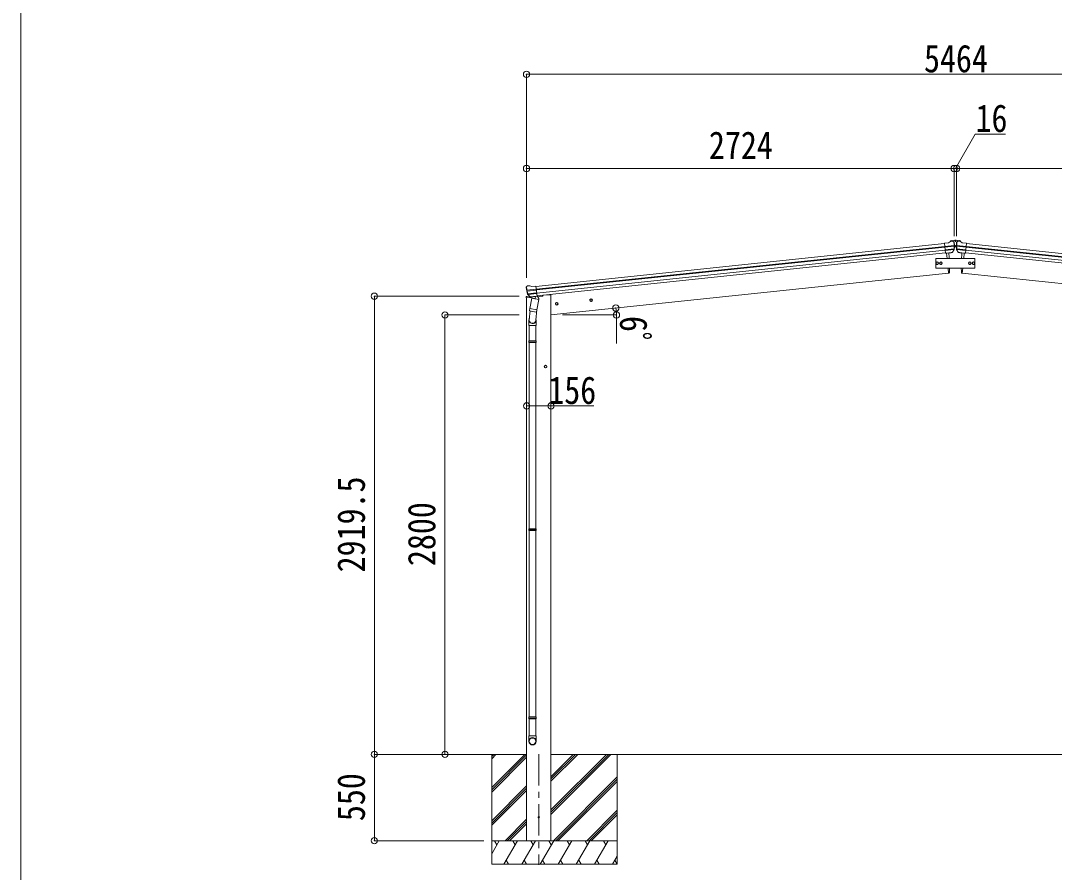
# Model space of a CAD drawing. Units: millimetres, scale not verified. Extents: x -11243 to 11243, y -7760 to 7760.
# Drawn here: x -11243 to -4658, y -4759 to 667 of the extents above; entities that cross this region are included whole.
import ezdxf
from ezdxf.enums import TextEntityAlignment as Align

# ---------------------------------------------------------------- set-up
doc = ezdxf.new("R2010")
doc.units = ezdxf.units.MM
doc.header["$LTSCALE"] = 40
doc.header["$PDMODE"] = 32
doc.header["$PDSIZE"] = 40
doc.linetypes.add('CHAIN1', pattern=[8, 5, -1, 1, -1])
for name, color, linetype, lineweight in [('0-0_0', 7, 'Continuous', 9), ('0-1_本体', 5, 'CHAIN1', 9), ('0-3_ELV2', 4, 'Continuous', 9), ('0-6_OTH_LINE', 6, 'Continuous', 9), ('0-9_OUTLINE', 7, 'Continuous', 9), ('F-0_240', 7, 'Continuous', 9)]:
    doc.layers.add(name, color=color, linetype=linetype, lineweight=lineweight)
doc.styles.add('ＭＳ ゴシック', font='')
doc.styles.get('ＭＳ ゴシック').set_extended_font_data('MS Gothic')

msp = doc.modelspace()

# ---------------------------------------------------------------- linework, layer by layer
at = {"layer": '0-0_0'}
for p, q in [((-8424.83, -4008.16), (-8020.15, -4008.16)), ((-8242.4, -4008.16), (-8242.4, -4708.15)), ((-8242.4, -4219.38), (-8031.17, -4008.16)), ((-8242.4, -4035.54), (-8215.02, -4008.16)), ((-8242.4, -4021.39), (-8229.16, -4008.16)), ((-8242.4, -4233.53), (-8020.15, -4011.28)), ((-2712.55, -4008.16), (-7864.65, -4008.16)), ((-7864.65, -4390.42), (-7482.39, -4008.16)), ((-7864.65, -4362.13), (-7510.67, -4008.16)), ((-7864.65, -4376.27), (-7496.53, -4008.16)), ((-7864.65, -4178.29), (-7694.52, -4008.16)), ((-7864.65, -4164.14), (-7708.66, -4008.16)), ((-7864.65, -4150), (-7722.8, -4008.16)), ((-7442.4, -4008.16), (-7442.4, -4708.15)), ((-8242.4, -4247.67), (-8020.15, -4025.42)), ((-8242.4, -4431.51), (-8020.15, -4209.27)), ((-7848.54, -4558.16), (-7442.4, -4152.02)), ((-7834.4, -4558.16), (-7442.4, -4166.16)), ((-7820.26, -4558.16), (-7442.4, -4180.3)), ((-8242.4, -4445.66), (-8020.15, -4223.41)), ((-8242.4, -4459.8), (-8020.15, -4237.55)), ((-7636.41, -4558.16), (-7442.4, -4364.15)), ((-7622.27, -4558.16), (-7442.4, -4378.29)), ((-7608.12, -4558.16), (-7442.4, -4392.43)), ((-8156.91, -4558.16), (-8020.15, -4421.4)), ((-8142.77, -4558.16), (-8020.15, -4435.54)), ((-8128.62, -4558.16), (-8020.15, -4449.68)), ((-8242.4, -4641.99), (-8194, -4558.15)), ((-7442.4, -4558.16), (-8242.4, -4558.16)), ((-8209, -4584.14), (-8224, -4558.15)), ((-8165.13, -4708.15), (-8078.53, -4558.15)), ((-8093.53, -4584.14), (-8108.53, -4558.16)), ((-8049.66, -4708.15), (-7963.06, -4558.16)), ((-7978.06, -4584.14), (-7993.06, -4558.15)), ((-7934.19, -4708.15), (-7847.59, -4558.16)), ((-7862.59, -4584.14), (-7877.59, -4558.15)), ((-7818.72, -4708.15), (-7732.12, -4558.16)), ((-7747.12, -4584.14), (-7762.12, -4558.15)), ((-7703.25, -4708.15), (-7616.65, -4558.16)), ((-7646.65, -4558.16), (-7631.65, -4584.14)), ((-7587.78, -4708.15), (-7501.18, -4558.16)), ((-7516.18, -4584.14), (-7531.18, -4558.15)), ((-7472.31, -4708.15), (-7442.4, -4656.34)), ((-8242.4, -4708.15), (-7442.4, -4708.15)), ((-8150.13, -4682.18), (-8135.14, -4708.15)), ((-8034.66, -4682.17), (-8019.66, -4708.15)), ((-7919.19, -4682.18), (-7904.19, -4708.15)), ((-7803.72, -4682.18), (-7788.72, -4708.15)), ((-7688.25, -4682.18), (-7673.26, -4708.15)), ((-7572.78, -4682.18), (-7557.78, -4708.15)), ((-7457.31, -4682.18), (-7442.4, -4708.01))]:
    msp.add_line(p, q, dxfattribs=at)
at = {"layer": '0-1_本体'}
msp.add_line((-7942.4, -4005.66), (-7942.4, -4710.65), dxfattribs=at)
at = {"layer": '0-3_ELV2'}
for p, q in [((-7960.24, -1026.15), (-5358.49, -752.7)), ((-7958.26, -1045.05), (-5356.51, -771.59)), ((-7957.83, -1049.23), (-5356.07, -775.77)), ((-5332.18, -747.92), (-5358.7, -750.71)), ((-5351.92, -815.26), (-5358.7, -750.71)), ((-5356.54, -771.24), (-5296.81, -764.96)), ((-5296.33, -770.83), (-5355.93, -777.09)), ((-5297.16, -787.58), (-5354.2, -793.57)), ((-5332.18, -747.92), (-5320.58, -740.95)), ((-5319.35, -740.54), (-5305.86, -739.12)), ((-5292.56, -732.58), (-5316.7, -734.69)), ((-5302.2, -740.21), (-5302.2, -740.2)), ((-5302.2, -740.21), (-5297.02, -744.4)), ((-5295.63, -748.1), (-5295.94, -746.25)), ((-5294.58, -774.08), (-5282.54, -774.08)), ((-5292.56, -732.58), (-5284.56, -732.58)), ((-5287.3, -737.3), (-5286.46, -737.3)), ((-5287.3, -770), (-5286.46, -770)), ((-5284.56, -732.58), (-5260.42, -734.69)), ((-5281.49, -748.1), (-5281.18, -746.25)), ((-5280.79, -770.83), (-5221.19, -777.09)), ((-5220.57, -771.24), (-5280.31, -764.96)), ((-5274.92, -740.21), (-5280.1, -744.4)), ((-5279.96, -787.58), (-5222.92, -793.57)), ((-5274.92, -740.21), (-5274.92, -740.2)), ((-5257.77, -740.54), (-5271.26, -739.12)), ((-5257.06, -740.52), (-5260.42, -734.69)), ((-5257.06, -740.7), (-5257.06, -740.52)), ((-5244.94, -747.92), (-5256.54, -740.95)), ((-5244.94, -747.92), (-5218.42, -750.71)), ((-5225.2, -815.26), (-5218.42, -750.71)), ((-2619.38, -1049.23), (-5221.14, -775.77)), ((-2618.95, -1045.05), (-5220.7, -771.59)), ((-2616.96, -1026.15), (-5218.71, -752.7)), ((-7955.73, -1069.08), (-5353.98, -795.63)), ((-5352.22, -812.37), (-7953.97, -1085.82)), ((-5298.55, -792.24), (-5353.73, -798.04)), ((-5308.56, -810.47), (-5351.94, -815.03)), ((-5351.92, -815.26), (-5341.97, -814.21)), ((-5345.03, -814.54), (-5341.37, -849.37)), ((-5341.97, -814.21), (-5341.7, -814.28)), ((-5341.7, -814.28), (-5316.37, -811.61)), ((-5316.37, -811.61), (-5316.11, -811.5)), ((-5316.11, -811.5), (-5308.42, -810.69)), ((-5307.11, -808.82), (-5297.66, -790.52)), ((-5306.06, -809.25), (-5295.94, -790.99)), ((-5271.06, -809.25), (-5281.18, -790.99)), ((-5270.01, -808.82), (-5279.46, -790.52)), ((-5278.57, -792.24), (-5223.39, -798.04)), ((-5261, -811.5), (-5268.7, -810.69)), ((-5268.55, -810.47), (-5225.18, -815.03)), ((-5260.75, -811.61), (-5261, -811.5)), ((-5235.42, -814.28), (-5260.75, -811.61)), ((-5232.17, -814.54), (-5235.83, -849.37)), ((-5235.15, -814.21), (-5235.42, -814.28)), ((-5225.2, -815.26), (-5235.15, -814.21)), ((-5224.98, -812.37), (-2623.23, -1085.82)), ((-2621.47, -1069.08), (-5223.22, -795.63)), ((-5335.07, -909.37), (-5331.65, -941.93)), ((-5242.14, -909.37), (-5245.56, -941.93)), ((-5331.65, -941.93), (-7865.15, -1208.21)), ((-5331.65, -941.93), (-5329.59, -941.64)), ((-5245.56, -941.93), (-5247.61, -941.64)), ((-5245.56, -941.93), (-2712.05, -1208.21)), ((-8022.69, -1034.72), (-8022.77, -1032.85)), ((-8021.4, -1029.96), (-8022.1, -1030.82)), ((-8017.9, -1025.64), (-8021.4, -1029.96)), ((-7958.29, -1044.69), (-8018.03, -1050.97)), ((-8017.9, -1025.64), (-8017.9, -1025.64)), ((-8017.28, -1056.81), (-7957.68, -1050.54)), ((-8014.54, -1023.81), (-8014.54, -1023.81)), ((-7986.97, -1026.95), (-7960.45, -1024.16)), ((-7953.67, -1088.71), (-7960.45, -1024.16)), ((-8022.4, -1093.31), (-8023.3, -1100.15)), ((-8023.3, -1100.15), (-7989.57, -1096.6)), ((-8020.15, -4558.16), (-8020.15, -1099.82)), ((-8002.89, -1088.95), (-8019.74, -1090.72)), ((-7999.77, -1092.37), (-8013.47, -1076.61)), ((-8012.98, -1073.02), (-7955.95, -1067.03)), ((-7998.83, -1091.73), (-8011.88, -1075.79)), ((-8010.65, -1077.29), (-7955.48, -1071.49)), ((-7989.47, -1092.48), (-7997.16, -1093.29)), ((-7997.07, -1093.05), (-7953.69, -1088.49)), ((-7996.32, -1093.29), (-7994.75, -1093.12)), ((-7994.75, -1093.12), (-7957.21, -1089.18)), ((-7989.2, -1092.54), (-7989.47, -1092.48)), ((-7963.86, -1089.88), (-7989.2, -1092.54)), ((-7963.61, -1089.76), (-7963.86, -1089.88)), ((-7953.67, -1088.71), (-7963.61, -1089.76)), ((-7957.21, -1089.18), (-7955.65, -1089.01)), ((-7949.55, -1092.4), (-7920.28, -1089.32)), ((-7915.42, -1081.77), (-7915.85, -1085)), ((-7610.42, -1106.52), (-7616.5, -1110.93)), ((-7616.5, -1110.93), (-7615.71, -1118.4)), ((-7615.71, -1118.4), (-7608.85, -1121.45)), ((-7603.57, -1109.57), (-7610.42, -1106.52)), ((-7829.22, -1129.52), (-7835.29, -1133.93)), ((-7835.29, -1133.93), (-7834.51, -1141.39)), ((-7834.51, -1141.39), (-7827.65, -1144.44)), ((-7822.36, -1132.57), (-7829.22, -1129.52)), ((-7898.65, -1530.2), (-7905.15, -1533.95)), ((-7905.15, -1533.95), (-7905.15, -1541.46)), ((-7905.15, -1541.46), (-7898.65, -1545.21)), ((-7892.15, -1533.95), (-7898.65, -1530.2))]:
    msp.add_line(p, q, dxfattribs=at)
for points in [[(-5320.06, -740.7), (-5320.06, -740.52), (-5316.7, -734.69)], [(-5289.82, -736.46), (-5290.66, -736.46), (-5290.66, -737.3), (-5289.82, -737.3)], [(-5289.82, -769.16), (-5290.66, -769.16), (-5290.66, -770), (-5289.82, -770)], [(-5288.14, -735.62), (-5288.14, -734.78), (-5288.98, -734.78), (-5288.98, -735.62)], [(-5288.98, -738.14), (-5288.98, -738.98), (-5288.14, -738.98), (-5288.14, -738.14)], [(-5288.14, -768.32), (-5288.14, -767.48), (-5288.98, -767.48), (-5288.98, -768.32)], [(-5288.98, -770.84), (-5288.98, -771.68), (-5288.14, -771.68), (-5288.14, -770.84)], [(-5286.46, -737.3), (-5286.46, -736.46), (-5287.3, -736.46)], [(-5286.46, -770), (-5286.46, -769.16), (-5287.3, -769.16)], [(-8001.06, -1022.4), (-8001.06, -1022.4), (-8014.54, -1023.81)], [(-7986.97, -1026.95), (-7999.77, -1022.54), (-7999.77, -1022.54)], [(-7864.65, -4558.16), (-7864.65, -1079.16), (-7884.65, -1079.16), (-7915.5, -1082.4)], [(-7608.85, -1121.45), (-7602.78, -1117.04), (-7603.57, -1109.57)], [(-7827.65, -1144.44), (-7821.58, -1140.03), (-7822.36, -1132.57)], [(-7898.65, -1545.21), (-7892.15, -1541.46), (-7892.15, -1533.95)]]:
    msp.add_lwpolyline(points, dxfattribs=at)
for points in [[(-5163.77, -909.37), (-5163.77, -849.37), (-5413.77, -849.37), (-5413.77, -909.37)], [(-5411.78, -879.38), (-5408.02, -872.88), (-5400.52, -872.88), (-5396.76, -879.38), (-5400.52, -885.88), (-5408.02, -885.88)], [(-5388.28, -879.38), (-5384.52, -872.88), (-5377.02, -872.88), (-5373.26, -879.38), (-5377.02, -885.88), (-5384.52, -885.88)], [(-5189.26, -879.37), (-5193.02, -872.87), (-5200.52, -872.87), (-5204.28, -879.37), (-5200.52, -885.87), (-5193.02, -885.87)], [(-5165.76, -879.37), (-5169.52, -872.87), (-5177.02, -872.87), (-5180.78, -879.37), (-5177.02, -885.87), (-5169.52, -885.87)]]:
    msp.add_lwpolyline(points, close=True, dxfattribs=at)
for centre, radius in [((-5288.56, -736.88), 3.5), ((-5288.56, -769.58), 3.5), ((-5404.27, -879.38), 8.5), ((-5404.27, -879.38), 7.7), ((-5404.27, -879.38), 6.5), ((-5380.77, -879.38), 8.5), ((-5380.77, -879.38), 7.7), ((-5380.77, -879.38), 6.5), ((-5196.77, -879.37), 8.5), ((-5196.77, -879.37), 7.7), ((-5196.77, -879.37), 6.5), ((-5173.27, -879.37), 8.5), ((-5173.27, -879.37), 7.7), ((-5173.27, -879.37), 6.5), ((-7609.64, -1113.98), 8.5), ((-7609.64, -1113.98), 7.7), ((-7609.64, -1113.98), 6.5), ((-7828.43, -1136.98), 8.5), ((-7828.43, -1136.98), 7.7), ((-7828.43, -1136.98), 6.5), ((-7898.65, -1537.71), 8.5), ((-7898.65, -1537.71), 7.7), ((-7898.65, -1537.71), 6.5), ((-7942.4, -4408.16), 4.5)]:
    msp.add_circle(centre, radius, dxfattribs=at)
for centre, radius, start, end in [((-5319.04, -743.52), 3, 96.02369, 120.97631), ((-5305.34, -744.09), 5, 51.04426, 95.95574), ((-5489.18, -769.75), 192.44, 1.4271, 6.57578), ((-5300.33, -789.14), 3, 332.69111, 354.20009), ((-5496.52, -769.21), 200.2, 354.20009, 359.53883), ((-5251.53, -762.84), 45.32, 182.67122, 185.64518), ((-5296.14, -772.16), 1.35, 95.1605, 97.91927), ((-5293.53, -770.61), 2.74, 179.02151, 184.43412), ((-5298.56, -789.53), 3, 331, 354.13916), ((-5496.52, -769.21), 202, 354.13916, 6), ((-5289.82, -735.62), 0.84, 270, 0), ((-5289.82, -738.14), 0.84, 0, 90), ((-5289.82, -768.32), 0.84, 270, 0), ((-5289.82, -770.84), 0.84, 0, 90), ((-5287.3, -735.62), 0.84, 180, 270), ((-5287.3, -738.14), 0.84, 90, 180), ((-5287.3, -768.32), 0.84, 180, 270), ((-5287.3, -770.84), 0.84, 90, 180), ((-5080.6, -769.21), 202, 174, 185.86084), ((-5278.56, -789.53), 3, 185.86084, 209), ((-5280.98, -772.16), 1.35, 82.08073, 84.8395), ((-5283.58, -770.61), 2.74, 355.56588, 0.97849), ((-5080.6, -769.21), 200.2, 180.46117, 185.79991), ((-5325.58, -762.84), 45.32, 354.35482, 357.32878), ((-5087.93, -769.75), 192.44, 173.42422, 178.5729), ((-5276.79, -789.14), 3, 185.79991, 207.30889), ((-5271.78, -744.09), 5, 84.04426, 128.95574), ((-5258.08, -743.52), 3, 59.02369, 83.97631), ((-6226.25, -901.72), 900, 3.33427, 5.64987), ((-5308.68, -807.8), 2.99, 285.2717, 331.00739), ((-5268.44, -807.8), 2.99, 208.99261, 254.7283), ((-4350.95, -901.72), 900, 174.35013, 176.66573), ((-6226.25, -901.72), 900, 357.63919, 359.51266), ((-4350.95, -901.72), 900, 180.48734, 182.36081), ((-5330.01, -938.67), 3, 278, 357.63919), ((-5247.19, -938.67), 3, 182.36081, 262), ((-7821.79, -1013.61), 202, 186, 197.86084), ((-7828.86, -1015.66), 192.44, 185.42422, 190.5729), ((-8062.75, -1058.32), 45.32, 6.35482, 9.32878), ((-8014.02, -1028.79), 5, 96.04426, 140.95574), ((-8000.74, -1025.38), 3, 71.02369, 95.97631), ((-8019.42, -1093.71), 3, 96, 172.5), ((-8020.06, -1057.18), 2.74, 7.56588, 12.97849), ((-8017.18, -1058.16), 1.35, 94.08073, 96.8395), ((-7821.79, -1013.61), 200.2, 192.46117, 197.79991), ((-8011.2, -1074.64), 3, 197.86084, 221), ((-8009.56, -1073.89), 3, 197.79991, 219.30889), ((-7997.51, -1090.4), 2.99, 220.99261, 266.7283), ((-7996.37, -1092.79), 0.5, 240.73754, 276), ((-7955.7, -1088.52), 0.5, 276, 311.26246), ((-7920.8, -1084.35), 5, 276, 352.5)]:
    msp.add_arc(centre, radius, start, end, dxfattribs=at)
for centre, major_axis, ratio, start_param, end_param in [((-5297.89, -747.7), (-0.87, 5.91), 0.020485, 0.671432, 1.5691306), ((-5298.9, -746.73), (-2.34, 1.9), 0.995767, 3.9859716, 4.712389), ((-5494.22, -791.16), (-20.92, 199.05), 0.994373, 4.7113789, 4.7277536), ((-5278.21, -746.73), (2.34, 1.9), 0.995767, 1.5707963, 2.2972137), ((-5082.9, -791.16), (20.92, 199.05), 0.994373, 1.5554317, 1.5718064), ((-5279.23, -747.7), (0.87, 5.91), 0.020485, 4.7140547, 5.6117533), ((-5308.88, -807.5), (-0.11, 3), 0.642905, 3.2459383, 4.203928), ((-5308.74, -807.7), (1.66, -2.51), 0.997631, 5.8041905, 5.8929484), ((-5308.81, -807.59), (3.53, -2.11), 0.650902, 5.2561448, 5.3289554), ((-5306.44, -807.24), (1.08, 3.13), 0.040856, 2.1135035, 2.1416249), ((-5270.67, -807.24), (-1.08, 3.13), 0.040856, 4.1415604, 4.1696818), ((-5268.24, -807.5), (0.11, 3), 0.642905, 2.0792573, 3.037247), ((-5268.3, -807.59), (-3.53, -2.11), 0.650902, 0.9542299, 1.0270405), ((-5268.38, -807.7), (-1.66, -2.51), 0.997631, 0.3902369, 0.4789948), ((-8019.77, -1032.71), (1.9, 2.34), 0.995767, 1.5707963, 2.2972137), ((-8016.22, -1028.33), (-5.48, -2.51), 0.24881, 5.8190815, 5.8226003), ((-8020.56, -1033.87), (-0.38, 5.97), 0.020485, 4.7140547, 5.6117533), ((-7819.49, -1035.56), (-20.92, 199.05), 0.994373, 1.5554317, 1.5718064), ((-7999.81, -1090.32), (-1.71, 2.84), 0.040856, 4.1415604, 4.1696818), ((-7997.38, -1090.07), (-0.51, 2.96), 0.642905, 2.0792573, 3.037247), ((-7997.42, -1090.17), (-3.02, -2.79), 0.650902, 0.9542299, 1.0270405), ((-7997.47, -1090.3), (-1.1, -2.8), 0.997631, 0.3902369, 0.4789948)]:
    msp.add_ellipse(centre, major_axis=major_axis, ratio=ratio, start_param=start_param, end_param=end_param, dxfattribs=at)
at = {"layer": '0-6_OTH_LINE'}
for p, q in [((-2556.47, 324.7), (-8020.65, 324.7)), ((-8020.65, 324.7), (-8020.65, -972.17)), ((-8020.65, -275.5), (-5296.6, -275.5)), ((-8020.65, -275.5), (-8020.65, -972.17)), ((-5296.6, -275.5), (-5296.6, -707)), ((-5296.6, -275.5), (-5280.52, -275.5)), ((-5280.52, -275.5), (-5280.52, -707)), ((-5280.52, -275.5), (-2556.47, -275.5)), ((-8989.33, -4008.16), (-8989.33, -1088.67)), ((-8989.33, -1088.67), (-8067.58, -1088.67)), ((-8540.33, -4008.16), (-8540.33, -1208.16)), ((-8540.33, -1208.16), (-8067.58, -1208.16)), ((-7864.65, -1787.71), (-8020.15, -1787.71)), ((-8989.33, -4008.16), (-8293.24, -4008.16)), ((-8989.33, -4558.16), (-8989.33, -4008.16)), ((-8540.33, -4008.16), (-8293.24, -4008.16)), ((-8989.33, -4558.16), (-8293.24, -4558.16))]:
    msp.add_line(p, q, dxfattribs=at)
at = {"layer": '0-6_OTH_LINE', "lineweight": 18}
for p, q in [((-7447.69, -1208.21), (-7790.29, -1208.21)), ((-7447.69, -1208.21), (-7447.69, -1389.71)), ((-7864.65, -1787.71), (-7592.6, -1787.71))]:
    msp.add_line(p, q, dxfattribs=at)
at = {"layer": '0-6_OTH_LINE'}
msp.add_lwpolyline([(-5288.56, -275.5), (-5162.18, -56.6), (-4969.02, -56.6)], dxfattribs=at)
msp.add_arc((-7685.48, -1208.21), 237.79, 0, 10.52987, dxfattribs=at)
for p in [(-8020.65, 324.7), (-8020.65, -275.5), (-5296.6, -275.5), (-5280.52, -275.5), (-8989.33, -1088.67), (-7451.7, -1164.75), (-8540.33, -1208.16), (-7447.69, -1208.21), (-8020.15, -1787.71), (-7864.65, -1787.71), (-8989.33, -4008.16), (-8540.33, -4008.16), (-8989.33, -4558.16)]:
    msp.add_point(p, dxfattribs=at)
at = {"layer": '0-9_OUTLINE'}
for p, q in [((-7986.33, -1101.65), (-7999.69, -1167.31)), ((-7996.32, -1093.29), (-7955.65, -1089.01)), ((-7992.96, -1093.59), (-7993.11, -1094.32)), ((-7992.49, -1095.45), (-7967.74, -1105.2)), ((-7963.86, -1089.88), (-7989.2, -1092.54)), ((-7941.45, -1110.78), (-7986.33, -1101.65)), ((-7984.16, -1098.73), (-7984.81, -1101.96)), ((-7963.35, -1090.21), (-7966.27, -1104.56)), ((-7954.81, -1176.44), (-7941.45, -1110.78)), ((-7953.83, -1087.13), (-7952.91, -1087.32)), ((-7952.91, -1087.32), (-7941.7, -1104.24)), ((-7941.7, -1104.24), (-7942.97, -1110.47)), ((-7997.28, -1182.59), (-8002.84, -1238.32)), ((-8002.17, -1179.56), (-7999.68, -1167.31)), ((-8001.96, -1180.95), (-8001.96, -1180.95)), ((-8000.62, -1181.91), (-7959.66, -1190.25)), ((-7954.81, -1176.44), (-7999.69, -1167.31)), ((-7954.38, -1174.3), (-7961.03, -1242.04)), ((-7954.82, -1176.44), (-7957.36, -1188.91)), ((-8004.99, -1275.48), (-8004.99, -1241.13)), ((-7958.99, -1240.82), (-7958.99, -1275.48)), ((-7958.99, -1275.48), (-8004.99, -1275.48)), ((-8002.99, -1275.48), (-8002.99, -1372.22)), ((-7960.99, -1275.48), (-7960.99, -1372.22)), ((-8004.99, -1374.22), (-8003.99, -1372.22)), ((-7958.99, -1374.22), (-8004.99, -1374.22)), ((-7958.99, -1382.22), (-8004.99, -1382.22)), ((-7959.99, -1372.22), (-8003.99, -1372.22)), ((-7958.99, -1374.22), (-7959.99, -1372.22)), ((-7958.99, -1382.22), (-7959.99, -1384.22)), ((-7958.99, -1374.22), (-7958.99, -1382.22)), ((-7959.99, -1384.22), (-8003.99, -1384.22)), ((-8002.99, -1384.22), (-8002.99, -2570.41)), ((-7960.99, -1384.22), (-7960.99, -2570.41)), ((-8004.99, -2572.41), (-8003.99, -2570.41)), ((-7958.99, -2572.41), (-8004.99, -2572.41)), ((-7958.99, -2580.41), (-8004.99, -2580.41)), ((-7959.99, -2570.41), (-8003.99, -2570.41)), ((-7959.99, -2582.41), (-8003.99, -2582.41)), ((-8002.99, -2582.41), (-8002.99, -3768.6)), ((-7960.99, -2582.41), (-7960.99, -3768.6)), ((-7958.99, -2572.41), (-7959.99, -2570.41)), ((-7958.99, -2580.41), (-7959.99, -2582.41)), ((-7958.99, -2572.41), (-7958.99, -2580.41)), ((-8004.99, -3770.6), (-8003.99, -3768.6)), ((-7958.99, -3770.6), (-8004.99, -3770.6)), ((-7958.99, -3778.6), (-8004.99, -3778.6)), ((-7959.99, -3768.6), (-8003.99, -3768.6)), ((-7959.99, -3780.6), (-8003.99, -3780.6)), ((-8002.99, -3780.6), (-8002.99, -3890.6)), ((-7960.99, -3780.6), (-7960.99, -3890.6)), ((-7958.99, -3770.6), (-7959.99, -3768.6)), ((-7958.99, -3778.6), (-7959.99, -3780.6)), ((-7958.99, -3770.6), (-7958.99, -3778.6)), ((-8004.99, -3924.74), (-8004.99, -3890.6)), ((-7958.99, -3890.6), (-8004.99, -3890.6)), ((-7958.99, -3924.74), (-7958.99, -3890.6))]:
    msp.add_line(p, q, dxfattribs=at)
for points in [[(-8004.99, -1374.22), (-8004.99, -1382.22), (-8003.99, -1384.22)], [(-8004.99, -2572.41), (-8004.99, -2580.41), (-8003.99, -2582.41)], [(-8004.99, -3770.6), (-8004.99, -3778.6), (-8003.99, -3780.6)]]:
    msp.add_lwpolyline(points, dxfattribs=at)
for centre, radius, start, end in [((-7996.37, -1092.79), 0.5, 240.73754, 276), ((-7993.45, -1093.49), 0.5, 348.5, 96), ((-7992.13, -1094.52), 1, 168.5, 248.5), ((-7967.26, -1104.28), 1.03, 242.53897, 344.46569), ((-7962.77, -1090.37), 0.604, 93.09842, 164.70595), ((-7955.7, -1088.52), 0.5, 276, 311.26246), ((-8000.27, -1179.98), 1.95, 167.54017, 209.97766), ((-8000.22, -1179.95), 2, 209.90962, 258.5), ((-7974.99, -1241.13), 30, 177.45142, 180), ((-7959.26, -1188.29), 2, 258.5, 341.96843)]:
    msp.add_arc(centre, radius, start, end, dxfattribs=at)
for centre, major_axis, ratio, start_param, end_param in [((-7981.99, -1240.82), (23, 0), 0.996195, 2.621936, 6.6074797), ((-7981.99, -1240.82), (21, 0), 0.996195, 3.0215498, 6.2247991), ((-7981.99, -3923), (-23, 0), 0.996195, 3.1415927, 6.2831853), ((-7981.99, -3924.74), (-23, 0), 0.996195, 3.1415927, 6.2831853), ((-7981.99, -3924.74), (0, -23.43), 0.981806, 4.712389, 7.8539816)]:
    msp.add_ellipse(centre, major_axis=major_axis, ratio=ratio, start_param=start_param, end_param=end_param, dxfattribs=at)
msp.add_ellipse((-7981.99, -3924.74), major_axis=(21, 0), ratio=0.996195, dxfattribs=at)
at = {"layer": 'F-0_240', "color": 5}
msp.add_line((-11242.74, 7760), (-11242.74, -7760), dxfattribs=at)

# ---------------------------------------------------------------- texts
at = {"layer": '0-6_OTH_LINE', "color": 7, "style": 'ＭＳ ゴシック', "width": 0.85}
for s, p in [('5464', (-5488.56, 284.7)), ('16', (-5160.51, -95.52)), ('2724', (-6858.63, -267.5)), ('156', (-7881.98, -1828.47))]:
    msp.add_text(s, height=176, dxfattribs=at).set_placement(p, align=Align.BOTTOM_LEFT)
for s, rotation, p in [('6ﾟ', 270, (-7478.15, -1214.73)), ('2919.5', 90, (-8997.33, -2848.41)), ('2800', 90, (-8548.33, -2808.16)), ('550', 90, (-8997.33, -4433.16))]:
    msp.add_text(s, height=176, rotation=rotation, dxfattribs=at).set_placement(p, align=Align.BOTTOM_LEFT)

doc.saveas('drawing.dxf')
